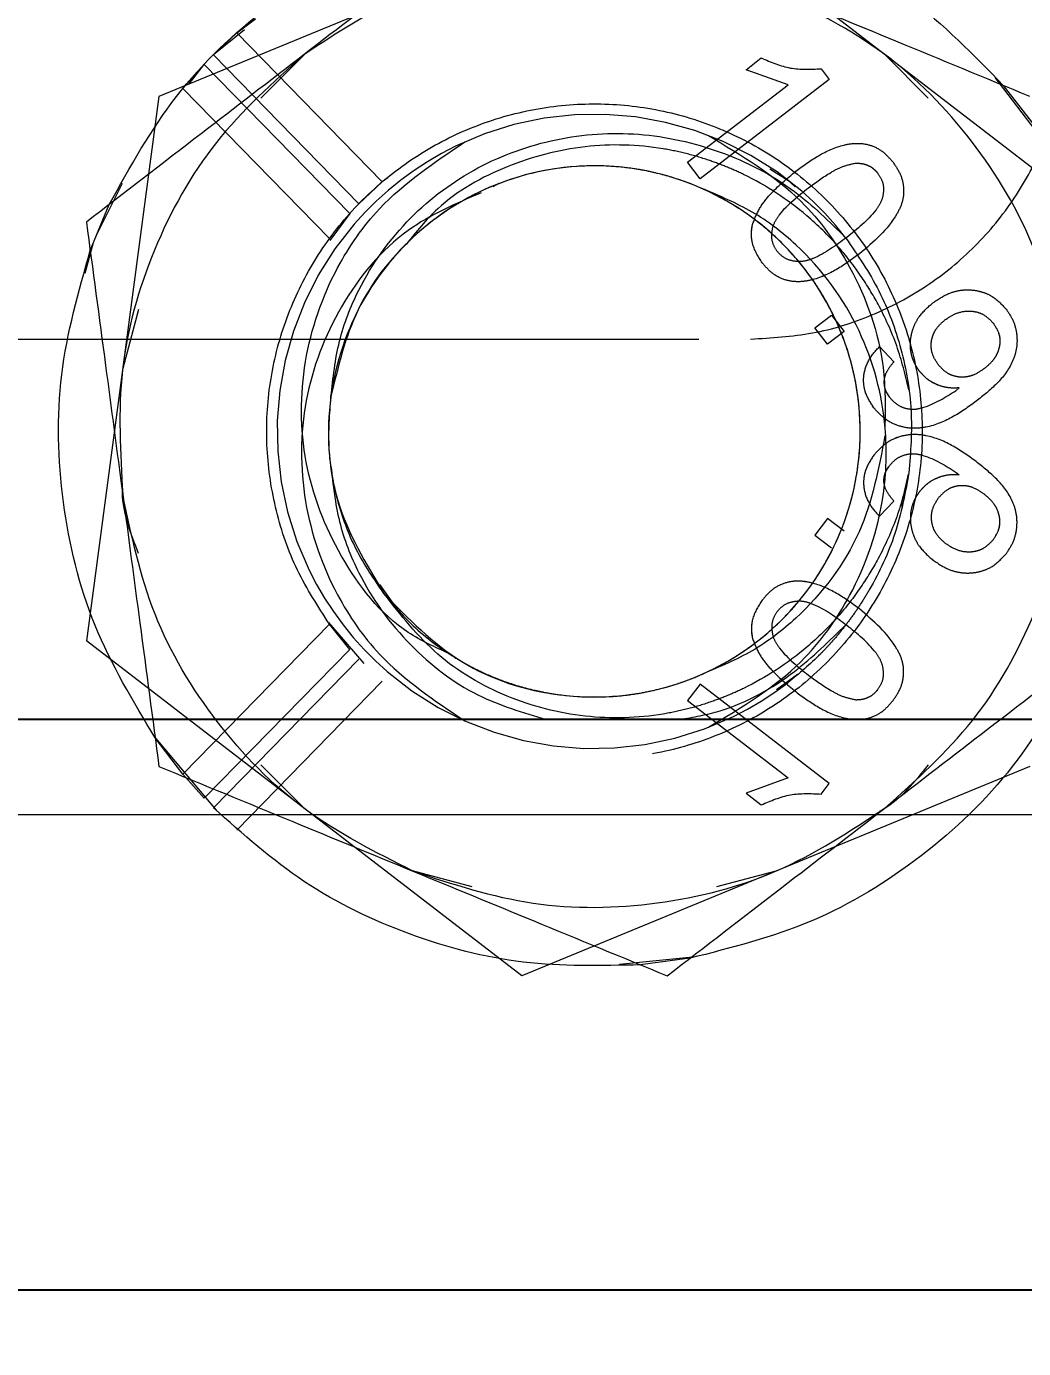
# Model space of a CAD drawing. Header units: millimetres. Extents: x 861 to 27901, y 673 to 17923.
# Drawn here: x 10953.99 to 10978.91, y 5681.17 to 5714.23 of the extents above; entities that cross this region are included whole.
import ezdxf

# ---------------------------------------------------------------- set-up
doc = ezdxf.new("R2010")
doc.units = ezdxf.units.MM
doc.header["$LTSCALE"] = 33.3
doc.linetypes.add('HIDDEN', pattern=[1.905, 1.27, -0.635])
doc.layers.add('CAPA_1', color=7, linetype='Continuous')
doc.styles.add('SLDTEXTSTYLE0', font='TXT', dxfattribs={"width": 0.75})
doc.dimstyles.new('SLDDIMSTYLE0', dxfattribs={"dimtxt": 66.6, "dimasz": 66.6, "dimexe": 0, "dimexo": 0.0625, "dimgap": 16.65, "dimtad": 2, "dimdec": 0, "dimlfac": 1.261261, "dimrnd": 1e-09, "dimzin": 12, "dimdsep": 46, "dimtxsty": 'SLDTEXTSTYLE0', "dimsah": 1, "dimcen": 0.09, "dimadec": 0, "dimazin": 3, "dimtfac": 1, "dimtdec": 0, "dimtofl": 0, "dimtmove": 0, "dimatfit": 3, "dimfxl": 1, "dimfrac": 2, "dimtolj": 1, "dimtzin": 12, "dimarcsym": 0})

# ---------------------------------------------------------------- blocks, each defined once
blk = doc.blocks.new('_D_12')
at = {"layer": 'CAPA_1', "transparency": 16777216}
for p, q in [((10897.431, 5841.201), (14430.99, 5841.201)), ((14397.69, 5841.201), (14397.69, 5357.984)), ((14240.181, 5357.984), (14430.99, 5357.984))]:
    blk.add_line(p, q, dxfattribs=at)
for points in [[(14397.69, 5841.201), (14387.444, 5774.601), (14407.936, 5774.601)], [(14397.69, 5357.984), (14407.936, 5424.584), (14387.444, 5424.584)]]:
    blk.add_solid(points, dxfattribs=at)
at = {"layer": 'CAPA_1', "transparency": 16777216, "insert": (14311.838, 5525.778), "char_height": 66.6, "attachment_point": 1, "rotation": 90, "style": 'SLDTEXTSTYLE0'}
blk.add_mtext('609', dxfattribs=at)
blk = doc.blocks.new('_D_13')
at = {"layer": 'CAPA_1', "transparency": 16777216}
for p, q in [((9823.174, 6912.246), (14695.32, 6912.246)), ((14662.02, 6912.246), (14662.02, 5357.984)), ((14240.181, 5357.984), (14695.32, 5357.984))]:
    blk.add_line(p, q, dxfattribs=at)
for points in [[(14662.02, 6912.246), (14651.774, 6845.646), (14672.266, 6845.646)], [(14662.02, 5357.984), (14672.266, 5424.584), (14651.774, 5424.584)]]:
    blk.add_solid(points, dxfattribs=at)
at = {"layer": 'CAPA_1', "transparency": 16777216, "insert": (14576.168, 6036.695), "char_height": 66.6, "attachment_point": 1, "rotation": 90, "style": 'SLDTEXTSTYLE0'}
blk.add_mtext('1960', dxfattribs=at)

msp = doc.modelspace()

# ---------------------------------------------------------------- linework, layer by layer
at = {"color": 1, "linetype": 'HIDDEN', "lineweight": 18}
for p, q in [((10980.882, 5709.342), (10970, 5717.718)), ((10969.335, 5717.444), (10957.305, 5712.482)), ((10959.251, 5714.074), (10959.719, 5714.419)), ((10959.442, 5714.148), (10958.669, 5713.521)), ((10958.669, 5713.521), (10959.251, 5714.074)), ((10962.886, 5710.35), (10959.251, 5714.074)), ((10962.301, 5709.801), (10958.669, 5713.521)), ((10960.948, 5713.539), (10959.849, 5712.443)), ((10971.976, 5713.15), (10972.357, 5713.444)), ((10975.441, 5713.53), (10976.524, 5712.443)), ((10958.437, 5713.28), (10957.903, 5712.677)), ((10958.061, 5712.794), (10958.437, 5713.28)), ((10958.437, 5713.28), (10962.072, 5709.555)), ((10973.025, 5712.772), (10971.976, 5713.15)), ((10973.851, 5713.173), (10974.056, 5712.907)), ((10957.903, 5712.677), (10961.565, 5708.926)), ((10970.51, 5710.836), (10973.025, 5712.772)), ((10974.056, 5712.907), (10970.829, 5710.422)), ((10978.193, 5712.953), (10979.303, 5711.508)), ((10978.404, 5712.757), (10979.164, 5711.769)), ((10957.305, 5712.482), (10955.491, 5698.87)), ((10970.829, 5710.422), (10970.51, 5710.836)), ((10962.886, 5710.35), (10962.301, 5709.801)), ((10963.02, 5710.443), (10962.886, 5710.35)), ((10972.572, 5710.67), (10973.023, 5710.389)), ((10973.204, 5710.219), (10973.023, 5710.389)), ((10955.759, 5709.048), (10956.393, 5710.313)), ((10965.799, 5710.303), (10965.647, 5710.224)), ((10955.586, 5708.628), (10956.062, 5709.781)), ((10962.072, 5709.555), (10961.576, 5708.878)), ((10955.457, 5708.065), (10955.669, 5708.83)), ((10956.797, 5707.158), (10956.398, 5705.676)), ((10973.695, 5706.699), (10974.109, 5707.017)), ((10974.109, 5707.017), (10974.427, 5706.603)), ((10738.193, 5706.416), (10972.086, 5706.416)), ((10974.013, 5706.285), (10973.695, 5706.699)), ((10974.427, 5706.603), (10974.013, 5706.285)), ((10975.309, 5706.228), (10975.669, 5705.846)), ((10977.226, 5705.131), (10977.304, 5705.194)), ((10977.226, 5703.081), (10977.304, 5703.018)), ((10975.852, 5702.232), (10976.038, 5703.036)), ((10975.309, 5701.984), (10975.669, 5702.366)), ((10974.013, 5701.927), (10973.695, 5701.513)), ((10974.427, 5701.608), (10974.013, 5701.927)), ((10973.695, 5701.513), (10974.109, 5701.195)), ((10962.812, 5700.282), (10963.189, 5699.756)), ((10957.903, 5695.535), (10961.565, 5699.286)), ((10961.538, 5699.332), (10962.423, 5698.306)), ((10962.072, 5698.657), (10961.565, 5699.286)), ((10966.373, 5690.493), (10955.491, 5698.87)), ((10958.437, 5694.932), (10962.072, 5698.657)), ((10958.669, 5694.691), (10962.301, 5698.411)), ((10962.886, 5697.862), (10959.251, 5694.137)), ((10970.829, 5697.789), (10970.51, 5697.376)), ((10974.056, 5695.305), (10970.829, 5697.789)), ((10972.732, 5697.656), (10973.262, 5698.034)), ((10970.51, 5697.376), (10973.025, 5695.44)), ((10958.741, 5694.633), (10957.185, 5696.488)), ((10957.903, 5695.535), (10957.21, 5696.443)), ((10958.437, 5694.932), (10957.903, 5695.535)), ((10960.932, 5694.682), (10959.849, 5695.768)), ((10979.069, 5695.729), (10966.373, 5690.493)), ((10973.025, 5695.44), (10971.976, 5695.061)), ((10973.851, 5695.039), (10974.056, 5695.305)), ((10971.976, 5695.061), (10972.357, 5694.768)), ((10985.961, 5694.523), (10881.662, 5694.523)), ((10965.135, 5692.717), (10963.636, 5693.121)), ((10972.721, 5693.111), (10971.238, 5692.717)), ((10970.646, 5690.956), (10968.812, 5690.78)), ((10970.57, 5690.932), (10969.335, 5690.768))]:
    msp.add_line(p, q, dxfattribs=at)
at = {"color": 7, "linetype": 'Continuous', "lineweight": 25}
for p, q in [((10993.89, 5696.901), (10716.39, 5696.901)), ((11123.125, 5682.63), (10587.154, 5682.63))]:
    msp.add_line(p, q, dxfattribs=at)
at = {"color": 1, "linetype": 'HIDDEN', "lineweight": 18}
msp.add_arc((10968.187, 5704.106), 7.929, 37.5876, 307.5876, dxfattribs=at)
for points in [[(11121.761, 6013.667), (11118.455, 6018.601), (11111.843, 6028.468), (11100.893, 6042.534), (11089.23, 6056.005), (11076.814, 6068.791), (11063.705, 6080.863), (11049.939, 6092.18), (11035.56, 6102.707), (11020.613, 6112.412), (11005.146, 6121.264), (10989.207, 6129.234), (10972.846, 6136.298), (10956.115, 6142.434), (10939.065, 6147.622), (10921.752, 6151.845), (10904.23, 6155.092), (10886.552, 6157.35), (10868.776, 6158.614), (10850.957, 6158.88), (10833.152, 6158.145), (10815.415, 6156.414), (10797.803, 6153.691), (10780.372, 6149.984), (10763.176, 6145.306), (10746.27, 6139.671), (10729.705, 6133.097), (10713.536, 6125.605), (10697.812, 6117.218), (10682.583, 6107.962), (10667.897, 6097.867), (10653.801, 6086.965), (10640.337, 6075.289), (10627.55, 6062.876), (10615.478, 6049.767), (10604.161, 6036.001), (10593.633, 6021.622), (10583.929, 6006.675), (10575.077, 5991.208), (10567.107, 5975.269), (10560.043, 5958.908), (10553.907, 5942.176), (10548.719, 5925.127), (10544.495, 5907.814), (10541.249, 5890.291), (10538.99, 5872.614), (10537.726, 5854.838), (10537.461, 5837.019), (10538.195, 5819.213), (10539.927, 5801.477), (10542.65, 5783.865), (10546.357, 5766.434), (10551.034, 5749.238), (10556.67, 5732.332), (10563.241, 5715.765), (10570.746, 5699.604), (10579.086, 5683.85), (10585.374, 5673.773), (10588.519, 5668.735)], [(10622.137, 5690.482), (10619.39, 5694.885), (10613.894, 5703.69), (10606.606, 5717.459), (10600.047, 5731.582), (10594.305, 5746.059), (10589.38, 5760.834), (10585.292, 5775.861), (10582.053, 5791.095), (10579.673, 5806.486), (10578.16, 5821.986), (10577.518, 5837.546), (10577.75, 5853.118), (10578.854, 5868.653), (10580.828, 5884.101), (10583.665, 5899.415), (10587.356, 5914.545), (10591.89, 5929.444), (10597.252, 5944.066), (10603.425, 5958.364), (10610.391, 5972.293), (10618.126, 5985.81), (10626.607, 5998.872), (10635.808, 6011.438), (10645.698, 6023.468), (10656.247, 6034.925), (10667.422, 6045.772), (10679.188, 6055.976), (10691.507, 6065.504), (10704.341, 6074.326), (10717.65, 6082.414), (10731.391, 6089.744), (10745.522, 6096.291), (10759.997, 6102.036), (10774.772, 6106.961), (10789.8, 6111.049), (10805.033, 6114.288), (10820.424, 6116.668), (10835.924, 6118.181), (10851.485, 6118.823), (10867.057, 6118.591), (10882.591, 6117.486), (10898.04, 6115.512), (10913.353, 6112.675), (10928.483, 6108.984), (10943.382, 6104.451), (10958.004, 6099.089), (10972.302, 6092.915), (10986.232, 6085.95), (10999.748, 6078.215), (11012.81, 6069.733), (11025.376, 6060.533), (11037.407, 6050.643), (11048.863, 6040.093), (11059.713, 6028.92), (11069.905, 6017.147), (11079.475, 6004.855), (11085.253, 5996.232), (11088.142, 5991.92)], [(10588.519, 5668.735), (10591.824, 5663.802), (10598.436, 5653.935), (10609.386, 5639.869), (10621.049, 5626.397), (10633.465, 5613.612), (10646.574, 5601.54), (10660.34, 5590.223), (10674.719, 5579.695), (10689.666, 5569.99), (10705.133, 5561.139), (10721.072, 5553.168), (10737.433, 5546.104), (10754.165, 5539.969), (10771.214, 5534.781), (10788.527, 5530.557), (10806.05, 5527.311), (10823.727, 5525.052), (10841.503, 5523.788), (10859.322, 5523.523), (10877.128, 5524.257), (10894.864, 5525.989), (10912.476, 5528.712), (10929.907, 5532.418), (10947.103, 5537.096), (10964.01, 5542.731), (10980.574, 5549.305), (10996.743, 5556.797), (11012.467, 5565.185), (11027.696, 5574.44), (11042.382, 5584.535), (11056.479, 5595.438), (11069.942, 5607.114), (11082.729, 5619.526), (11094.801, 5632.636), (11106.118, 5646.402), (11116.646, 5660.781), (11126.351, 5675.727), (11135.202, 5691.195), (11143.172, 5707.134), (11150.237, 5723.495), (11156.372, 5740.226), (11161.56, 5757.275), (11165.784, 5774.588), (11169.03, 5792.111), (11171.289, 5809.788), (11172.553, 5827.564), (11172.818, 5845.383), (11172.084, 5863.189), (11170.352, 5880.926), (11167.629, 5898.537), (11163.922, 5915.969), (11159.245, 5933.165), (11153.609, 5950.071), (11147.038, 5966.637), (11139.533, 5982.798), (11131.194, 5998.553), (11124.905, 6008.629), (11121.761, 6013.667)], [(10990.718, 5841.201), (10990.651, 5844.446), (10990.516, 5850.936), (10989.43, 5860.62), (10987.701, 5870.204), (10985.276, 5879.639), (10982.184, 5888.876), (10978.437, 5897.867), (10974.054, 5906.566), (10969.058, 5914.928), (10963.476, 5922.91), (10957.335, 5930.472), (10950.668, 5937.573), (10943.508, 5944.178), (10935.893, 5950.252), (10927.862, 5955.764), (10919.456, 5960.686), (10910.719, 5964.992), (10901.695, 5968.66), (10892.432, 5971.671), (10882.976, 5974.01), (10873.377, 5975.665), (10863.684, 5976.627), (10853.947, 5976.891), (10844.216, 5976.456), (10834.541, 5975.324), (10824.972, 5973.501), (10815.559, 5970.996), (10806.35, 5967.822), (10797.392, 5963.995), (10788.732, 5959.536), (10780.414, 5954.468), (10772.481, 5948.815), (10764.974, 5942.608), (10757.932, 5935.879), (10751.39, 5928.661), (10745.383, 5920.993), (10739.942, 5912.914), (10735.094, 5904.465), (10730.865, 5895.69), (10727.277, 5886.635), (10724.347, 5877.345), (10722.091, 5867.869), (10720.52, 5858.256), (10719.644, 5848.555), (10719.465, 5838.816), (10719.986, 5829.089), (10721.203, 5819.424), (10723.111, 5809.872), (10725.698, 5800.482), (10728.953, 5791.301), (10732.858, 5782.377), (10737.393, 5773.756), (10742.534, 5765.483), (10748.256, 5757.6), (10754.529, 5750.148), (10761.32, 5743.165), (10768.595, 5736.687), (10776.315, 5730.748), (10784.442, 5725.378), (10792.933, 5720.604), (10801.745, 5716.453), (10810.831, 5712.942), (10820.148, 5710.104), (10829.638, 5707.892), (10836.068, 5706.999), (10839.282, 5706.553)], [(10989.925, 5841.201), (10989.845, 5844.73), (10989.685, 5851.787), (10988.393, 5862.308), (10986.339, 5872.699), (10983.46, 5882.895), (10979.794, 5892.835), (10975.358, 5902.456), (10970.181, 5911.699), (10964.296, 5920.508), (10957.737, 5928.828), (10950.545, 5936.607), (10942.766, 5943.799), (10934.446, 5950.357), (10925.637, 5956.243), (10916.394, 5961.42), (10906.773, 5965.855), (10896.833, 5969.522), (10886.637, 5972.398), (10876.246, 5974.464), (10865.726, 5975.71), (10855.14, 5976.126), (10844.553, 5975.71), (10834.033, 5974.464), (10823.642, 5972.398), (10813.446, 5969.522), (10803.506, 5965.855), (10793.885, 5961.42), (10784.642, 5956.243), (10775.833, 5950.357), (10767.513, 5943.799), (10759.734, 5936.607), (10752.542, 5928.828), (10745.983, 5920.508), (10740.098, 5911.699), (10734.921, 5902.456), (10730.486, 5892.835), (10726.819, 5882.895), (10723.943, 5872.699), (10721.876, 5862.308), (10720.631, 5851.787), (10720.215, 5841.201), (10720.631, 5830.615), (10721.876, 5820.094), (10723.943, 5809.704), (10726.819, 5799.507), (10730.486, 5789.568), (10734.921, 5779.947), (10740.098, 5770.703), (10745.983, 5761.895), (10752.542, 5753.575), (10759.734, 5745.795), (10767.513, 5738.604), (10775.833, 5732.045), (10784.642, 5726.159), (10793.885, 5720.983), (10803.506, 5716.547), (10813.446, 5712.881), (10823.642, 5710.005), (10834.033, 5707.938), (10844.553, 5706.693), (10855.14, 5706.277), (10865.726, 5706.693), (10876.246, 5707.938), (10886.637, 5710.005), (10896.833, 5712.881), (10906.773, 5716.547), (10916.394, 5720.983), (10925.637, 5726.159), (10934.446, 5732.045), (10942.766, 5738.604), (10950.545, 5745.795), (10957.737, 5753.575), (10964.296, 5761.895), (10970.181, 5770.703), (10975.358, 5779.947), (10979.794, 5789.568), (10983.46, 5799.507), (10986.339, 5809.704), (10988.393, 5820.094), (10989.685, 5830.615), (10989.845, 5837.673), (10989.925, 5841.201)], [(10855.14, 5707.942), (10858.628, 5708.021), (10865.606, 5708.179), (10876.007, 5709.457), (10886.28, 5711.488), (10896.361, 5714.334), (10906.188, 5717.959), (10915.7, 5722.344), (10924.839, 5727.462), (10933.548, 5733.281), (10941.774, 5739.766), (10949.465, 5746.876), (10956.575, 5754.567), (10963.06, 5762.793), (10968.879, 5771.502), (10973.997, 5780.64), (10978.382, 5790.153), (10982.006, 5799.979), (10984.853, 5810.06), (10986.884, 5820.333), (10988.162, 5830.735), (10988.32, 5837.712), (10988.399, 5841.201)], [(10870.997, 5706.553), (10874.251, 5707.006), (10880.759, 5707.911), (10890.363, 5710.163), (10899.787, 5713.056), (10908.974, 5716.639), (10917.877, 5720.876), (10926.448, 5725.75), (10934.643, 5731.233), (10942.419, 5737.296), (10949.733, 5743.908), (10956.549, 5751.034), (10962.828, 5758.636), (10968.54, 5766.674), (10973.652, 5775.105), (10978.139, 5783.885), (10981.976, 5792.968), (10985.143, 5802.305), (10987.627, 5811.848), (10989.398, 5821.546), (10990.511, 5831.348), (10990.649, 5837.917), (10990.718, 5841.201)], [(10978.71, 5757.845), (10976.809, 5755.139), (10973.006, 5749.729), (10966.633, 5742.117), (10959.807, 5734.917), (10952.506, 5728.195), (10944.777, 5721.971), (10936.651, 5716.275), (10928.165, 5711.131), (10919.355, 5706.564), (10910.261, 5702.59), (10900.922, 5699.242), (10891.388, 5696.475), (10884.904, 5695.173), (10881.662, 5694.523)], [(10967.039, 5717.444), (10968.106, 5717.462), (10970.241, 5717.499), (10973.333, 5716.585), (10976.171, 5715.053), (10977.659, 5713.522), (10978.404, 5712.757)], [(10956.062, 5709.781), (10956.579, 5710.714), (10957.615, 5712.581), (10959.953, 5714.803), (10962.698, 5716.494), (10964.768, 5717.018), (10965.803, 5717.279)], [(10972.721, 5715.1), (10971.731, 5715.424), (10969.751, 5716.071), (10966.601, 5716.013), (10963.545, 5715.244), (10961.803, 5714.101), (10960.932, 5713.53)], [(10979.975, 5705.676), (10979.76, 5706.695), (10979.331, 5708.733), (10977.706, 5711.433), (10975.512, 5713.695), (10973.651, 5714.632), (10972.721, 5715.1)], [(10972.086, 5706.416), (10972.605, 5706.445), (10973.643, 5706.504), (10975.14, 5706.975), (10976.519, 5707.708), (10977.728, 5708.702), (10978.722, 5709.911), (10979.455, 5711.29), (10979.926, 5712.787), (10979.985, 5713.825), (10980.015, 5714.344)], [(10960.932, 5713.53), (10960.157, 5712.834), (10958.607, 5711.443), (10957.082, 5708.686), (10956.22, 5705.655), (10956.339, 5703.575), (10956.398, 5702.536)], [(10961.565, 5699.286), (10961.28, 5699.727), (10960.71, 5700.609), (10960.196, 5702.107), (10959.957, 5703.667), (10960.025, 5705.245), (10960.392, 5706.782), (10961.046, 5708.22), (10961.962, 5709.507), (10963.107, 5710.595), (10964.439, 5711.445), (10965.908, 5712.025), (10967.461, 5712.315), (10969.04, 5712.302), (10970.589, 5711.989), (10972.049, 5711.386), (10973.367, 5710.515), (10974.494, 5709.409), (10975.39, 5708.108), (10976.022, 5706.66), (10976.365, 5705.118), (10976.408, 5703.539), (10976.149, 5701.981), (10975.597, 5700.501), (10974.773, 5699.153), (10973.707, 5697.987), (10972.438, 5697.046), (10971.013, 5696.365), (10969.484, 5695.968), (10967.907, 5695.87), (10966.34, 5696.074), (10964.845, 5696.577), (10963.457, 5697.342), (10962.686, 5698.054), (10962.301, 5698.411)], [(10962.924, 5700.055), (10962.473, 5700.805), (10961.571, 5702.304), (10961.439, 5704.993), (10962.278, 5707.502), (10964.031, 5709.506), (10966.413, 5710.685), (10969.066, 5710.863), (10971.585, 5710.012), (10973.586, 5708.262), (10974.766, 5705.88), (10974.944, 5703.227), (10974.093, 5700.708), (10972.344, 5698.707), (10969.958, 5697.525), (10967.317, 5697.356), (10964.752, 5698.171), (10963.533, 5699.427), (10962.924, 5700.055)], [(10974.469, 5708.942), (10974.764, 5708.512), (10975.352, 5707.651), (10975.887, 5706.174), (10976.164, 5704.627), (10976.086, 5703.588), (10976.047, 5703.068)], [(10957.21, 5696.443), (10956.66, 5697.358), (10955.561, 5699.188), (10954.806, 5702.324), (10954.714, 5705.547), (10955.295, 5707.601), (10955.586, 5708.628)], [(10975.441, 5694.682), (10976.216, 5695.377), (10977.766, 5696.769), (10979.292, 5699.526), (10980.153, 5702.557), (10980.035, 5704.636), (10979.975, 5705.676)], [(10962.924, 5700.055), (10962.678, 5700.415), (10962.185, 5701.136), (10961.737, 5702.374), (10961.505, 5703.669), (10961.57, 5704.54), (10961.603, 5704.976)], [(10963.652, 5693.111), (10962.722, 5693.58), (10960.862, 5694.517), (10958.668, 5696.779), (10957.043, 5699.478), (10956.613, 5701.516), (10956.398, 5702.536)], [(10980.312, 5698.431), (10979.794, 5697.498), (10978.759, 5695.631), (10976.421, 5693.409), (10973.675, 5691.717), (10971.605, 5691.194), (10970.57, 5690.932)], [(10969.335, 5690.768), (10968.355, 5690.745), (10966.394, 5690.701), (10963.533, 5691.454), (10960.866, 5692.734), (10959.401, 5694.039), (10958.669, 5694.691)], [(10963.652, 5693.111), (10964.642, 5692.788), (10966.622, 5692.141), (10969.773, 5692.198), (10972.829, 5692.968), (10974.57, 5694.11), (10975.441, 5694.682)]]:
    msp.add_open_spline(points, degree=3, dxfattribs=at)
for points, knots in [([(10747.255, 5564.206), (10751.701, 5562.52), (10761.345, 5558.862), (10776.563, 5554.305), (10792.767, 5550.332), (10809.176, 5547.297), (10825.727, 5545.181), (10842.371, 5543.998), (10859.055, 5543.75), (10875.728, 5544.437), (10892.335, 5546.058), (10908.825, 5548.608), (10925.146, 5552.079), (10941.248, 5556.459), (10957.078, 5561.735), (10972.587, 5567.89), (10987.727, 5574.906), (11002.45, 5582.759), (11016.709, 5591.425), (11030.46, 5600.877), (11043.659, 5611.086), (11056.265, 5622.018), (11068.239, 5633.64), (11079.541, 5645.915), (11090.138, 5658.805), (11099.995, 5672.268), (11109.082, 5686.263), (11117.37, 5700.746), (11124.833, 5715.67), (11131.448, 5730.989), (11137.193, 5746.655), (11142.05, 5762.619), (11146.005, 5778.83), (11149.044, 5795.237), (11151.159, 5811.789), (11152.343, 5828.433), (11152.591, 5845.117), (11151.904, 5861.789), (11150.282, 5878.397), (11147.733, 5894.887), (11144.262, 5911.208), (11139.882, 5927.309), (11134.605, 5943.139), (11128.453, 5958.651), (11121.426, 5973.783), (11113.617, 5988.534), (11107.729, 5997.969), (11104.785, 6002.686)], [0, 0, 0, 0, 0.019062, 0.041356, 0.06365, 0.085944, 0.108238, 0.130532, 0.152826, 0.17512, 0.197414, 0.219708, 0.242002, 0.264296, 0.286591, 0.308885, 0.331179, 0.353473, 0.375767, 0.398061, 0.420355, 0.442649, 0.464943, 0.487237, 0.509531, 0.531825, 0.554119, 0.576413, 0.598707, 0.621001, 0.643295, 0.665589, 0.687883, 0.710177, 0.732471, 0.754765, 0.77706, 0.799354, 0.821648, 0.843942, 0.866236, 0.88853, 0.910824, 0.933118, 0.955412, 0.977706, 1, 1, 1, 1]), ([(11091.47, 5994.073), (11094.257, 5989.608), (11099.832, 5980.676), (11107.224, 5966.712), (11113.876, 5952.387), (11119.7, 5937.702), (11124.696, 5922.717), (11128.842, 5907.474), (11132.128, 5892.024), (11134.541, 5876.413), (11136.076, 5860.691), (11136.727, 5844.908), (11136.492, 5829.114), (11135.372, 5813.357), (11133.37, 5797.688), (11130.492, 5782.156), (11126.748, 5766.81), (11122.15, 5751.698), (11116.711, 5736.867), (11110.45, 5722.365), (11103.385, 5708.237), (11095.539, 5694.526), (11086.937, 5681.278), (11077.605, 5668.533), (11067.573, 5656.33), (11056.873, 5644.71), (11045.539, 5633.708), (11033.605, 5623.359), (11021.11, 5613.695), (11008.092, 5604.747), (10994.593, 5596.542), (10980.656, 5589.108), (10966.323, 5582.467), (10951.641, 5576.64), (10936.655, 5571.645), (10921.413, 5567.499), (10905.962, 5564.213), (10890.351, 5561.799), (10874.63, 5560.265), (10858.847, 5559.614), (10843.052, 5559.849), (10827.295, 5560.969), (10811.627, 5562.971), (10796.095, 5565.849), (10780.748, 5569.593), (10765.636, 5574.191), (10750.806, 5579.63), (10736.303, 5585.891), (10722.175, 5592.956), (10708.465, 5600.802), (10695.216, 5609.404), (10682.471, 5618.736), (10670.269, 5628.767), (10658.648, 5639.467), (10647.646, 5650.802), (10637.297, 5662.736), (10627.633, 5675.231), (10618.685, 5688.249), (10610.481, 5701.747), (10603.046, 5715.685), (10596.405, 5730.017), (10590.578, 5744.7), (10585.583, 5759.686), (10581.438, 5774.928), (10578.148, 5790.379), (10575.75, 5805.99), (10574.19, 5821.383), (10573.887, 5831.578), (10573.74, 5836.511)], [0, 0, 0, 0, 0.015166, 0.030332, 0.045498, 0.060663, 0.075829, 0.090995, 0.106161, 0.121327, 0.136493, 0.151659, 0.166825, 0.18199, 0.197156, 0.212322, 0.227488, 0.242654, 0.25782, 0.272986, 0.288151, 0.303317, 0.318483, 0.333649, 0.348815, 0.363981, 0.379147, 0.394312, 0.409478, 0.424644, 0.43981, 0.454976, 0.470142, 0.485308, 0.500474, 0.515639, 0.530805, 0.545971, 0.561137, 0.576303, 0.591469, 0.606635, 0.6218, 0.636966, 0.652132, 0.667298, 0.682464, 0.69763, 0.712796, 0.727961, 0.743127, 0.758293, 0.773459, 0.788625, 0.803791, 0.818957, 0.834123, 0.849288, 0.864454, 0.87962, 0.894786, 0.909952, 0.925118, 0.940284, 0.955449, 0.970615, 0.985781, 1, 1, 1, 1]), ([(11088.142, 5991.92), (11090.89, 5987.518), (11096.385, 5978.712), (11103.673, 5964.944), (11110.232, 5950.821), (11115.974, 5936.343), (11120.899, 5921.569), (11124.987, 5906.541), (11128.226, 5891.308), (11130.606, 5875.917), (11132.119, 5860.417), (11132.761, 5844.856), (11132.529, 5829.284), (11131.425, 5813.749), (11129.451, 5798.301), (11126.614, 5782.988), (11122.923, 5767.858), (11118.389, 5752.958), (11113.027, 5738.337), (11106.854, 5724.039), (11099.888, 5710.109), (11092.153, 5696.592), (11083.672, 5683.53), (11074.472, 5670.965), (11064.581, 5658.934), (11054.032, 5647.478), (11042.857, 5636.63), (11031.091, 5626.427), (11018.772, 5616.899), (11005.938, 5608.077), (10992.629, 5599.988), (10978.888, 5592.659), (10964.757, 5586.111), (10950.282, 5580.366), (10935.507, 5575.442), (10920.479, 5571.354), (10905.246, 5568.114), (10889.855, 5565.735), (10874.355, 5564.221), (10858.794, 5563.58), (10843.222, 5563.812), (10827.688, 5564.916), (10812.24, 5566.891), (10796.925, 5569.724), (10781.801, 5573.429), (10767.205, 5577.812), (10757.819, 5581.376), (10753.285, 5583.098)], [0, 0, 0, 0, 0.022255, 0.044509, 0.066764, 0.089018, 0.111273, 0.133527, 0.155782, 0.178037, 0.200291, 0.222546, 0.2448, 0.267055, 0.289309, 0.311564, 0.333819, 0.356073, 0.378328, 0.400582, 0.422837, 0.445091, 0.467346, 0.489601, 0.511855, 0.53411, 0.556364, 0.578619, 0.600873, 0.623128, 0.645383, 0.667637, 0.689892, 0.712146, 0.734401, 0.756655, 0.77891, 0.801165, 0.823419, 0.845674, 0.867928, 0.890183, 0.912438, 0.934692, 0.956947, 0.979201, 1, 1, 1, 1]), ([(10966.373, 5717.718), (10965.422, 5716.986), (10963.637, 5715.612), (10961.794, 5714.193), (10960.932, 5713.53)], [0, 0, 0, 0, 0.532771, 1, 1, 1, 1]), ([(10979.069, 5712.482), (10977.959, 5712.94), (10975.877, 5713.799), (10973.726, 5714.686), (10972.721, 5715.1)], [0, 0, 0, 0, 0.532771, 1, 1, 1, 1]), ([(10960.932, 5713.53), (10960.071, 5712.867), (10958.227, 5711.448), (10956.442, 5710.074), (10955.491, 5709.342)], [0, 0, 0, 0, 0.467229, 1, 1, 1, 1]), ([(10972.357, 5713.444), (10972.596, 5713.341), (10973.073, 5713.136), (10973.592, 5713.161), (10973.851, 5713.173)], [0, 0, 0, 0, 0.5008657, 1, 1, 1, 1]), ([(10964.555, 5698.552), (10964.204, 5698.711), (10963.077, 5699.223), (10961.756, 5700.934), (10960.833, 5703.305), (10960.826, 5705.867), (10961.579, 5708.043), (10962.925, 5709.991), (10964.192, 5710.837), (10964.951, 5711.344)], [0, 0, 0, 0, 0.073226, 0.23471, 0.3941, 0.554574, 0.712039, 0.827456, 1, 1, 1, 1]), ([(10961.603, 5704.976), (10961.654, 5705.441), (10961.755, 5706.362), (10962.364, 5707.927), (10963.486, 5709.492), (10965.223, 5710.782), (10967.206, 5711.494), (10969.306, 5711.634), (10971.361, 5711.174), (10973.147, 5710.256), (10974.058, 5709.351), (10974.469, 5708.942)], [0, 0, 0, 0, 0.081677, 0.161349, 0.291035, 0.413148, 0.534221, 0.654765, 0.776346, 0.898839, 1, 1, 1, 1]), ([(10971.037, 5711.504), (10971.859, 5711.012), (10973.273, 5710.164), (10974.752, 5708.088), (10975.471, 5706.097), (10975.453, 5704.712), (10975.446, 5704.212)], [0, 0, 0, 0, 0.314695, 0.54128, 0.834453, 1, 1, 1, 1]), ([(10976.047, 5705.144), (10975.956, 5705.514), (10975.773, 5706.255), (10975.34, 5707.202), (10974.837, 5708.035), (10974.253, 5708.79), (10973.319, 5709.708), (10972.346, 5710.343), (10971.484, 5710.728), (10971.005, 5710.906), (10970.479, 5711.061), (10969.461, 5711.273), (10967.923, 5711.317), (10965.978, 5710.803), (10964.408, 5709.933), (10963.73, 5709.092), (10963.478, 5708.78)], [0, 0, 0, 0, 0.069953, 0.139917, 0.190192, 0.248551, 0.314879, 0.430246, 0.459213, 0.488205, 0.524204, 0.55973, 0.679272, 0.802424, 0.926676, 1, 1, 1, 1]), ([(10973.216, 5710.613), (10973.403, 5710.749), (10973.775, 5711.02), (10974.312, 5711.265), (10974.773, 5711.327), (10975.118, 5711.268), (10975.421, 5711.1), (10975.572, 5710.925), (10975.648, 5710.838)], [0, 0, 0, 0, 0.250482, 0.500346, 0.631705, 0.750221, 0.874987, 1, 1, 1, 1]), ([(10973.216, 5710.613), (10973.403, 5710.749), (10973.775, 5711.02), (10974.312, 5711.265), (10974.773, 5711.327), (10975.118, 5711.268), (10975.421, 5711.1), (10975.572, 5710.925), (10975.648, 5710.838)], [0, 0, 0, 0, 0.250482, 0.500345, 0.631866, 0.750221, 0.874987, 1, 1, 1, 1]), ([(10962.924, 5700.055), (10963.119, 5699.822), (10963.607, 5699.239), (10964.318, 5698.683), (10964.968, 5698.291), (10965.425, 5698.057), (10966.007, 5697.82), (10966.445, 5697.692), (10966.686, 5697.637), (10966.687, 5697.636), (10966.687, 5697.636), (10966.688, 5697.636), (10966.69, 5697.636), (10966.694, 5697.635), (10966.7, 5697.633), (10966.714, 5697.63), (10966.744, 5697.623), (10966.812, 5697.608), (10967.021, 5697.565), (10967.737, 5697.451), (10968.548, 5697.448), (10969.336, 5697.561), (10969.788, 5697.654), (10970.294, 5697.8), (10970.742, 5697.971), (10971.014, 5698.095), (10971.286, 5698.229), (10971.631, 5698.418), (10972.106, 5698.735), (10972.552, 5699.091), (10972.944, 5699.463), (10973.326, 5699.887), (10973.717, 5700.405), (10974.018, 5700.91), (10974.184, 5701.251), (10974.31, 5701.527), (10974.457, 5701.893), (10974.624, 5702.439), (10974.743, 5702.997), (10974.818, 5703.596), (10974.837, 5704.194), (10974.803, 5704.747), (10974.739, 5705.22), (10974.669, 5705.559), (10974.619, 5705.76), (10974.552, 5706.011), (10974.435, 5706.379), (10974.229, 5706.878), (10974.013, 5707.305), (10973.799, 5707.664), (10973.455, 5708.172), (10972.909, 5708.818), (10972.117, 5709.492), (10971.332, 5709.975), (10970.6, 5710.308), (10969.903, 5710.536), (10969.201, 5710.682), (10968.486, 5710.753), (10967.253, 5710.744), (10965.493, 5710.323), (10963.569, 5709.051), (10962.128, 5707.208), (10961.778, 5705.72), (10961.603, 5704.976)], [0, 0, 0, 0, 0.025018, 0.062505, 0.073457, 0.087536, 0.104741, 0.12507, 0.12508, 0.125088, 0.125103, 0.125129, 0.125176, 0.125264, 0.125429, 0.125753, 0.126422, 0.127908, 0.131491, 0.144058, 0.187539, 0.197474, 0.209566, 0.225509, 0.240805, 0.248969, 0.250106, 0.265748, 0.281391, 0.297034, 0.312676, 0.325838, 0.344007, 0.365974, 0.374124, 0.375253, 0.390902, 0.40655, 0.422199, 0.437847, 0.456199, 0.471385, 0.483402, 0.495485, 0.499868, 0.500438, 0.516867, 0.531646, 0.544773, 0.556248, 0.566071, 0.595236, 0.625559, 0.651348, 0.670843, 0.691621, 0.711565, 0.729805, 0.750654, 0.81299, 0.875327, 0.937663, 1, 1, 1, 1]), ([(10973.536, 5710.2), (10973.718, 5710.333), (10973.99, 5710.531), (10974.39, 5710.746), (10974.611, 5710.792), (10974.721, 5710.815)], [0, 0, 0, 0, 0.500372, 0.750515, 1, 1, 1, 1]), ([(10974.721, 5710.815), (10974.774, 5710.813), (10974.88, 5710.809), (10975.032, 5710.76), (10975.169, 5710.676), (10975.238, 5710.596), (10975.272, 5710.556)], [0, 0, 0, 0, 0.250158, 0.500156, 0.750032, 1, 1, 1, 1]), ([(10974.721, 5710.815), (10974.774, 5710.813), (10974.88, 5710.809), (10975.032, 5710.76), (10975.145, 5710.689), (10975.222, 5710.617), (10975.256, 5710.576), (10975.272, 5710.556)], [0, 0, 0, 0, 0.2500549, 0.4999486, 0.7497221, 0.8748571, 1, 1, 1, 1]), ([(10975.648, 5710.838), (10975.713, 5710.742), (10975.842, 5710.55), (10975.929, 5710.209), (10975.901, 5709.859), (10975.607, 5709.226), (10975.163, 5708.847), (10974.809, 5708.544)], [0, 0, 0, 0, 0.125373, 0.250644, 0.375698, 0.501113, 1, 1, 1, 1]), ([(10972.136, 5709.282), (10972.189, 5709.418), (10972.295, 5709.689), (10972.658, 5710.149), (10972.993, 5710.428), (10973.216, 5710.613)], [0, 0, 0, 0, 0.249754, 0.499871, 1, 1, 1, 1]), ([(10975.272, 5710.556), (10975.317, 5710.485), (10975.406, 5710.343), (10975.42, 5710.087), (10975.358, 5709.844), (10975.082, 5709.424), (10974.754, 5709.166), (10974.492, 5708.959)], [0, 0, 0, 0, 0.124745, 0.249484, 0.374471, 0.499648, 1, 1, 1, 1]), ([(10965.355, 5710.073), (10964.72, 5709.801), (10963.3, 5709.191), (10961.747, 5707.292), (10960.836, 5704.904), (10960.825, 5702.346), (10961.579, 5700.169), (10962.925, 5698.221), (10964.192, 5697.375), (10964.951, 5696.868)], [0, 0, 0, 0, 0.123454, 0.276185, 0.426937, 0.578714, 0.727646, 0.836807, 1, 1, 1, 1]), ([(10971.037, 5696.707), (10971.858, 5697.2), (10973.27, 5698.047), (10974.761, 5700.124), (10975.456, 5702.176), (10975.526, 5704.474), (10974.924, 5706.736), (10973.599, 5708.538), (10972.157, 5709.64), (10971.317, 5709.993), (10970.897, 5710.169)], [0, 0, 0, 0, 0.165815, 0.285204, 0.439678, 0.538055, 0.684865, 0.841009, 0.920503, 1, 1, 1, 1]), ([(10972.752, 5708.608), (10972.708, 5708.68), (10972.62, 5708.822), (10972.612, 5709.077), (10972.668, 5709.321), (10972.949, 5709.737), (10973.275, 5709.994), (10973.536, 5710.2)], [0, 0, 0, 0, 0.124696, 0.249462, 0.374432, 0.499637, 1, 1, 1, 1]), ([(10955.491, 5709.342), (10955.65, 5708.152), (10955.947, 5705.919), (10956.254, 5703.613), (10956.398, 5702.536)], [0, 0, 0, 0, 0.532771, 1, 1, 1, 1]), ([(10972.38, 5708.322), (10972.286, 5708.467), (10972.145, 5708.685), (10972.107, 5708.985), (10972.112, 5709.156), (10972.128, 5709.24), (10972.136, 5709.282)], [0, 0, 0, 0, 0.498795, 0.749148, 0.874576, 1, 1, 1, 1]), ([(10972.38, 5708.322), (10972.287, 5708.467), (10972.147, 5708.685), (10972.098, 5709.028), (10972.123, 5709.197), (10972.136, 5709.282)], [0, 0, 0, 0, 0.499036, 0.74951, 1, 1, 1, 1]), ([(10974.492, 5708.959), (10974.226, 5708.76), (10973.893, 5708.51), (10973.419, 5708.347), (10973.169, 5708.352), (10972.925, 5708.428), (10972.81, 5708.548), (10972.752, 5708.608)], [0, 0, 0, 0, 0.50041, 0.625613, 0.75058, 0.875344, 1, 1, 1, 1]), ([(10974.809, 5708.544), (10974.623, 5708.409), (10974.251, 5708.138), (10973.719, 5707.896), (10973.26, 5707.832), (10972.914, 5707.888), (10972.606, 5708.06), (10972.455, 5708.235), (10972.38, 5708.322)], [0, 0, 0, 0, 0.250476, 0.500347, 0.625768, 0.750176, 0.87497, 1, 1, 1, 1]), ([(10974.809, 5708.544), (10974.623, 5708.409), (10974.251, 5708.138), (10973.719, 5707.896), (10973.259, 5707.832), (10972.913, 5707.888), (10972.606, 5708.06), (10972.455, 5708.235), (10972.38, 5708.322)], [0, 0, 0, 0, 0.250472, 0.500339, 0.626188, 0.75018, 0.874972, 1, 1, 1, 1]), ([(10976.647, 5707.324), (10976.791, 5707.42), (10977.009, 5707.565), (10977.346, 5707.645), (10977.607, 5707.652), (10977.86, 5707.606), (10978.183, 5707.476), (10978.361, 5707.286), (10978.48, 5707.159)], [0, 0, 0, 0, 0.2498689, 0.3764535, 0.5003477, 0.6272386, 0.7508241, 1, 1, 1, 1]), ([(10976.647, 5707.324), (10976.791, 5707.42), (10977.009, 5707.565), (10977.346, 5707.645), (10977.607, 5707.652), (10977.861, 5707.605), (10978.183, 5707.476), (10978.361, 5707.286), (10978.48, 5707.159)], [0, 0, 0, 0, 0.249869, 0.376654, 0.500348, 0.627459, 0.750824, 1, 1, 1, 1]), ([(10976.313, 5705.608), (10976.267, 5705.676), (10976.175, 5705.81), (10976.097, 5706.044), (10976.072, 5706.288), (10976.101, 5706.532), (10976.177, 5706.767), (10976.339, 5707.053), (10976.524, 5707.216), (10976.647, 5707.324)], [0, 0, 0, 0, 0.125074, 0.250064, 0.373261, 0.500199, 0.624296, 0.750369, 1, 1, 1, 1]), ([(10976.313, 5705.608), (10976.289, 5705.641), (10976.242, 5705.707), (10976.163, 5705.851), (10976.097, 5706.044), (10976.072, 5706.288), (10976.101, 5706.532), (10976.177, 5706.767), (10976.339, 5707.053), (10976.524, 5707.216), (10976.647, 5707.324)], [0, 0, 0, 0, 0.062611, 0.125226, 0.250194, 0.373586, 0.500286, 0.62458, 0.750412, 1, 1, 1, 1]), ([(10976.944, 5706.893), (10977.039, 5706.957), (10977.228, 5707.083), (10977.52, 5707.128), (10977.744, 5707.097), (10977.96, 5707.016), (10978.077, 5706.893), (10978.156, 5706.809)], [0, 0, 0, 0, 0.25025, 0.499842, 0.629576, 0.750665, 1, 1, 1, 1]), ([(10976.944, 5706.893), (10977.039, 5706.957), (10977.228, 5707.083), (10977.52, 5707.128), (10977.744, 5707.097), (10977.96, 5707.016), (10978.077, 5706.893), (10978.156, 5706.809)], [0, 0, 0, 0, 0.25025, 0.499841, 0.629288, 0.750666, 1, 1, 1, 1]), ([(10978.48, 5707.159), (10978.542, 5707.066), (10978.667, 5706.878), (10978.749, 5706.546), (10978.751, 5706.207), (10978.628, 5705.771), (10978.286, 5705.309), (10977.937, 5705.029), (10977.763, 5704.888)], [0, 0, 0, 0, 0.125064, 0.25009, 0.37511, 0.500169, 0.749441, 1, 1, 1, 1]), ([(10976.783, 5705.769), (10976.724, 5705.859), (10976.636, 5705.994), (10976.597, 5706.206), (10976.604, 5706.366), (10976.646, 5706.522), (10976.743, 5706.714), (10976.864, 5706.822), (10976.944, 5706.893)], [0, 0, 0, 0, 0.249521, 0.373851, 0.499889, 0.624096, 0.750315, 1, 1, 1, 1]), ([(10976.783, 5705.769), (10976.724, 5705.859), (10976.636, 5705.993), (10976.597, 5706.206), (10976.604, 5706.366), (10976.646, 5706.521), (10976.743, 5706.714), (10976.864, 5706.822), (10976.944, 5706.893)], [0, 0, 0, 0, 0.2495203, 0.3735284, 0.4998884, 0.6237899, 0.7503157, 1, 1, 1, 1]), ([(10978.156, 5706.809), (10978.214, 5706.716), (10978.302, 5706.578), (10978.325, 5706.359), (10978.304, 5706.197), (10978.25, 5706.042), (10978.137, 5705.854), (10978.013, 5705.747), (10977.93, 5705.676)], [0, 0, 0, 0, 0.249017, 0.372138, 0.499365, 0.623562, 0.749893, 1, 1, 1, 1]), ([(10978.156, 5706.809), (10978.214, 5706.716), (10978.301, 5706.578), (10978.325, 5706.359), (10978.304, 5706.198), (10978.25, 5706.042), (10978.137, 5705.855), (10978.013, 5705.747), (10977.93, 5705.676)], [0, 0, 0, 0, 0.249017, 0.371845, 0.499365, 0.623226, 0.749892, 1, 1, 1, 1]), ([(10975.168, 5704.7), (10975.089, 5704.819), (10974.971, 5704.998), (10974.911, 5705.279), (10974.911, 5705.562), (10975.024, 5705.911), (10975.214, 5706.122), (10975.309, 5706.228)], [0, 0, 0, 0, 0.249859, 0.375718, 0.500481, 0.749846, 1, 1, 1, 1]), ([(10975.168, 5704.7), (10975.089, 5704.819), (10974.971, 5704.999), (10974.911, 5705.279), (10974.911, 5705.562), (10975.024, 5705.911), (10975.214, 5706.122), (10975.309, 5706.228)], [0, 0, 0, 0, 0.249859, 0.375956, 0.500482, 0.749847, 1, 1, 1, 1]), ([(10975.669, 5705.846), (10975.611, 5705.777), (10975.505, 5705.651), (10975.426, 5705.458), (10975.417, 5705.302), (10975.439, 5705.181), (10975.485, 5705.065), (10975.533, 5704.998), (10975.557, 5704.965)], [0, 0, 0, 0, 0.276477, 0.499318, 0.623718, 0.749496, 0.874756, 1, 1, 1, 1]), ([(10975.669, 5705.846), (10975.611, 5705.777), (10975.505, 5705.651), (10975.426, 5705.458), (10975.417, 5705.302), (10975.445, 5705.139), (10975.512, 5705.034), (10975.557, 5704.965)], [0, 0, 0, 0, 0.277074, 0.499914, 0.624834, 0.750381, 1, 1, 1, 1]), ([(10977.93, 5705.676), (10977.84, 5705.615), (10977.704, 5705.523), (10977.494, 5705.466), (10977.33, 5705.458), (10977.171, 5705.486), (10976.968, 5705.569), (10976.857, 5705.689), (10976.783, 5705.769)], [0, 0, 0, 0, 0.2499765, 0.3782222, 0.5003423, 0.6274524, 0.7508111, 1, 1, 1, 1]), ([(10977.93, 5705.676), (10977.84, 5705.615), (10977.704, 5705.523), (10977.494, 5705.466), (10977.33, 5705.458), (10977.171, 5705.486), (10976.968, 5705.569), (10976.857, 5705.689), (10976.783, 5705.769)], [0, 0, 0, 0, 0.2499766, 0.3779151, 0.500342, 0.6271064, 0.750811, 1, 1, 1, 1]), ([(10977.304, 5705.194), (10977.21, 5705.19), (10977.023, 5705.183), (10976.752, 5705.264), (10976.501, 5705.397), (10976.376, 5705.538), (10976.313, 5705.608)], [0, 0, 0, 0, 0.248943, 0.49945, 0.750285, 1, 1, 1, 1]), ([(10977.304, 5705.194), (10977.21, 5705.19), (10977.022, 5705.183), (10976.75, 5705.265), (10976.5, 5705.398), (10976.375, 5705.538), (10976.313, 5705.608)], [0, 0, 0, 0, 0.24954, 0.50198, 0.751372, 1, 1, 1, 1]), ([(10975.557, 5704.965), (10975.609, 5704.906), (10975.714, 5704.789), (10975.929, 5704.684), (10976.165, 5704.647), (10976.628, 5704.751), (10976.961, 5704.962), (10977.226, 5705.131)], [0, 0, 0, 0, 0.125207, 0.25031, 0.375339, 0.50062, 1, 1, 1, 1]), ([(10977.763, 5704.888), (10977.565, 5704.744), (10977.17, 5704.456), (10976.594, 5704.209), (10976.101, 5704.169), (10975.738, 5704.246), (10975.412, 5704.423), (10975.249, 5704.607), (10975.168, 5704.7)], [0, 0, 0, 0, 0.2504849, 0.5001185, 0.6278992, 0.7500924, 0.8749937, 1, 1, 1, 1]), ([(10977.763, 5704.888), (10977.565, 5704.744), (10977.17, 5704.456), (10976.594, 5704.209), (10976.101, 5704.169), (10975.738, 5704.246), (10975.412, 5704.423), (10975.249, 5704.607), (10975.168, 5704.7)], [0, 0, 0, 0, 0.250485, 0.500118, 0.62804, 0.750092, 0.874994, 1, 1, 1, 1]), ([(10975.446, 5704), (10975.289, 5703.176), (10974.963, 5701.467), (10973.593, 5699.674), (10972.158, 5698.571), (10971.317, 5698.219), (10970.897, 5698.043)], [0, 0, 0, 0, 0.315902, 0.654861, 0.827426, 1, 1, 1, 1]), ([(10977.763, 5703.324), (10977.565, 5703.468), (10977.17, 5703.756), (10976.594, 5704.003), (10976.101, 5704.042), (10975.738, 5703.966), (10975.412, 5703.789), (10975.249, 5703.604), (10975.168, 5703.512)], [0, 0, 0, 0, 0.250485, 0.500119, 0.627899, 0.750092, 0.874994, 1, 1, 1, 1]), ([(10977.763, 5703.324), (10977.565, 5703.468), (10977.17, 5703.756), (10976.594, 5704.003), (10976.101, 5704.042), (10975.738, 5703.965), (10975.412, 5703.789), (10975.249, 5703.604), (10975.168, 5703.512)], [0, 0, 0, 0, 0.250485, 0.500118, 0.62804, 0.750092, 0.874994, 1, 1, 1, 1]), ([(10975.168, 5703.512), (10975.089, 5703.393), (10974.971, 5703.213), (10974.911, 5702.933), (10974.911, 5702.649), (10975.024, 5702.301), (10975.214, 5702.09), (10975.309, 5701.984)], [0, 0, 0, 0, 0.249859, 0.375956, 0.500482, 0.749847, 1, 1, 1, 1]), ([(10975.168, 5703.512), (10975.089, 5703.393), (10974.971, 5703.213), (10974.911, 5702.933), (10974.911, 5702.65), (10975.024, 5702.301), (10975.214, 5702.09), (10975.309, 5701.984)], [0, 0, 0, 0, 0.249859, 0.375718, 0.500481, 0.749846, 1, 1, 1, 1]), ([(10975.557, 5703.247), (10975.609, 5703.305), (10975.714, 5703.423), (10975.929, 5703.528), (10976.165, 5703.564), (10976.628, 5703.461), (10976.961, 5703.25), (10977.226, 5703.081)], [0, 0, 0, 0, 0.1252073, 0.25031, 0.3753386, 0.5006201, 1, 1, 1, 1]), ([(10961.603, 5703.236), (10961.654, 5702.771), (10961.755, 5701.851), (10962.363, 5700.283), (10963.488, 5698.729), (10965.143, 5697.45), (10966.399, 5697.075), (10966.982, 5696.901)], [0, 0, 0, 0, 0.1573972, 0.3109304, 0.5608429, 0.7961611, 1, 1, 1, 1]), ([(10975.669, 5702.366), (10975.611, 5702.435), (10975.505, 5702.56), (10975.426, 5702.754), (10975.417, 5702.91), (10975.445, 5703.073), (10975.512, 5703.177), (10975.557, 5703.247)], [0, 0, 0, 0, 0.277074, 0.499914, 0.624834, 0.750381, 1, 1, 1, 1]), ([(10975.669, 5702.366), (10975.611, 5702.435), (10975.505, 5702.56), (10975.426, 5702.754), (10975.417, 5702.91), (10975.439, 5703.031), (10975.485, 5703.147), (10975.533, 5703.213), (10975.557, 5703.247)], [0, 0, 0, 0, 0.276477, 0.499318, 0.623718, 0.749496, 0.874756, 1, 1, 1, 1]), ([(10978.48, 5701.052), (10978.542, 5701.146), (10978.667, 5701.334), (10978.749, 5701.666), (10978.751, 5702.005), (10978.628, 5702.441), (10978.286, 5702.902), (10977.937, 5703.183), (10977.763, 5703.324)], [0, 0, 0, 0, 0.1250636, 0.2500896, 0.37511, 0.5001694, 0.749441, 1, 1, 1, 1]), ([(10976.047, 5703.068), (10975.956, 5702.697), (10975.773, 5701.957), (10975.34, 5701.01), (10974.837, 5700.177), (10974.253, 5699.422), (10973.319, 5698.504), (10972.346, 5697.869), (10971.484, 5697.484), (10971.005, 5697.306), (10970.479, 5697.151), (10969.461, 5696.939), (10967.924, 5696.896), (10965.972, 5697.401), (10964.184, 5698.444), (10963.344, 5699.518), (10962.924, 5700.055)], [0, 0, 0, 0, 0.066556, 0.133122, 0.180956, 0.23648, 0.299588, 0.409351, 0.436912, 0.464496, 0.498748, 0.532548, 0.646284, 0.763455, 0.881671, 1, 1, 1, 1]), ([(10976.047, 5703.068), (10975.95, 5702.558), (10975.757, 5701.539), (10975.258, 5700.474), (10974.855, 5699.811), (10974.637, 5699.49), (10974.403, 5699.18), (10974.204, 5698.94), (10974.013, 5698.727), (10973.658, 5698.35), (10973.301, 5698.054), (10973.023, 5697.823)], [0, 0, 0, 0, 0.249952, 0.499906, 0.562471, 0.625034, 0.687596, 0.750157, 0.77567, 0.825835, 1, 1, 1, 1]), ([(10977.304, 5703.018), (10977.21, 5703.022), (10977.023, 5703.029), (10976.752, 5702.948), (10976.501, 5702.814), (10976.376, 5702.674), (10976.313, 5702.604)], [0, 0, 0, 0, 0.2489432, 0.4994503, 0.7502849, 1, 1, 1, 1]), ([(10977.304, 5703.018), (10977.21, 5703.022), (10977.022, 5703.029), (10976.75, 5702.947), (10976.5, 5702.813), (10976.375, 5702.673), (10976.313, 5702.604)], [0, 0, 0, 0, 0.24954, 0.50198, 0.751372, 1, 1, 1, 1]), ([(10977.93, 5702.536), (10977.84, 5702.597), (10977.704, 5702.689), (10977.494, 5702.746), (10977.33, 5702.754), (10977.171, 5702.726), (10976.968, 5702.643), (10976.857, 5702.523), (10976.783, 5702.443)], [0, 0, 0, 0, 0.249976, 0.378222, 0.500342, 0.627452, 0.750811, 1, 1, 1, 1]), ([(10977.93, 5702.536), (10977.84, 5702.597), (10977.704, 5702.689), (10977.494, 5702.746), (10977.33, 5702.754), (10977.171, 5702.726), (10976.968, 5702.643), (10976.857, 5702.523), (10976.783, 5702.443)], [0, 0, 0, 0, 0.249977, 0.377915, 0.500342, 0.627106, 0.750811, 1, 1, 1, 1]), ([(10956.797, 5701.054), (10956.6, 5701.552), (10956.387, 5702.088), (10956.393, 5702.652), (10956.393, 5702.692)], [0, 0, 0, 0, 0.928699, 1, 1, 1, 1]), ([(10956.398, 5702.536), (10956.542, 5701.458), (10956.849, 5699.152), (10957.146, 5696.919), (10957.305, 5695.729)], [0, 0, 0, 0, 0.467229, 1, 1, 1, 1]), ([(10976.313, 5702.604), (10976.267, 5702.536), (10976.175, 5702.402), (10976.097, 5702.168), (10976.072, 5701.924), (10976.101, 5701.68), (10976.177, 5701.445), (10976.339, 5701.159), (10976.524, 5700.996), (10976.647, 5700.888)], [0, 0, 0, 0, 0.125074, 0.250064, 0.373261, 0.500199, 0.624296, 0.750369, 1, 1, 1, 1]), ([(10976.313, 5702.604), (10976.289, 5702.571), (10976.242, 5702.505), (10976.163, 5702.361), (10976.097, 5702.168), (10976.072, 5701.923), (10976.101, 5701.679), (10976.177, 5701.445), (10976.339, 5701.159), (10976.524, 5700.996), (10976.647, 5700.888)], [0, 0, 0, 0, 0.062611, 0.125226, 0.250194, 0.373586, 0.500286, 0.62458, 0.750412, 1, 1, 1, 1]), ([(10976.783, 5702.443), (10976.724, 5702.353), (10976.636, 5702.218), (10976.597, 5702.006), (10976.604, 5701.846), (10976.646, 5701.69), (10976.743, 5701.498), (10976.864, 5701.39), (10976.944, 5701.319)], [0, 0, 0, 0, 0.249521, 0.373851, 0.499889, 0.624096, 0.750315, 1, 1, 1, 1]), ([(10976.783, 5702.443), (10976.724, 5702.353), (10976.636, 5702.218), (10976.597, 5702.006), (10976.604, 5701.846), (10976.646, 5701.69), (10976.743, 5701.498), (10976.864, 5701.39), (10976.944, 5701.319)], [0, 0, 0, 0, 0.24952, 0.373528, 0.499888, 0.62379, 0.750316, 1, 1, 1, 1]), ([(10978.156, 5701.402), (10978.214, 5701.495), (10978.302, 5701.634), (10978.325, 5701.853), (10978.304, 5702.015), (10978.25, 5702.17), (10978.137, 5702.357), (10978.013, 5702.465), (10977.93, 5702.536)], [0, 0, 0, 0, 0.249017, 0.372138, 0.499365, 0.623562, 0.749893, 1, 1, 1, 1]), ([(10978.156, 5701.402), (10978.214, 5701.495), (10978.301, 5701.634), (10978.325, 5701.853), (10978.304, 5702.014), (10978.25, 5702.17), (10978.137, 5702.357), (10978.013, 5702.465), (10977.93, 5702.536)], [0, 0, 0, 0, 0.249017, 0.371845, 0.499365, 0.623226, 0.749892, 1, 1, 1, 1]), ([(10976.944, 5701.319), (10977.039, 5701.255), (10977.228, 5701.128), (10977.52, 5701.084), (10977.744, 5701.115), (10977.96, 5701.196), (10978.077, 5701.319), (10978.156, 5701.402)], [0, 0, 0, 0, 0.25025, 0.499842, 0.629576, 0.750665, 1, 1, 1, 1]), ([(10976.944, 5701.319), (10977.039, 5701.255), (10977.228, 5701.128), (10977.52, 5701.084), (10977.744, 5701.115), (10977.96, 5701.196), (10978.077, 5701.319), (10978.156, 5701.402)], [0, 0, 0, 0, 0.25025, 0.499841, 0.629288, 0.750666, 1, 1, 1, 1]), ([(10976.647, 5700.888), (10976.791, 5700.792), (10977.009, 5700.647), (10977.346, 5700.567), (10977.607, 5700.56), (10977.86, 5700.606), (10978.183, 5700.736), (10978.361, 5700.926), (10978.48, 5701.052)], [0, 0, 0, 0, 0.249869, 0.376454, 0.500348, 0.627239, 0.750824, 1, 1, 1, 1]), ([(10976.647, 5700.888), (10976.791, 5700.792), (10977.009, 5700.647), (10977.346, 5700.567), (10977.607, 5700.56), (10977.861, 5700.606), (10978.183, 5700.736), (10978.361, 5700.926), (10978.48, 5701.052)], [0, 0, 0, 0, 0.249869, 0.376654, 0.500348, 0.627459, 0.750824, 1, 1, 1, 1]), ([(10974.809, 5699.667), (10974.623, 5699.803), (10974.251, 5700.074), (10973.719, 5700.315), (10973.259, 5700.38), (10972.913, 5700.324), (10972.606, 5700.152), (10972.455, 5699.977), (10972.38, 5699.89)], [0, 0, 0, 0, 0.250472, 0.500339, 0.626188, 0.75018, 0.874972, 1, 1, 1, 1]), ([(10974.809, 5699.667), (10974.623, 5699.803), (10974.251, 5700.074), (10973.719, 5700.315), (10973.26, 5700.379), (10972.914, 5700.324), (10972.606, 5700.152), (10972.455, 5699.977), (10972.38, 5699.89)], [0, 0, 0, 0, 0.250476, 0.500347, 0.625768, 0.750176, 0.87497, 1, 1, 1, 1]), ([(10972.38, 5699.89), (10972.286, 5699.745), (10972.145, 5699.527), (10972.107, 5699.227), (10972.112, 5699.056), (10972.128, 5698.972), (10972.136, 5698.93)], [0, 0, 0, 0, 0.498795, 0.749148, 0.874576, 1, 1, 1, 1]), ([(10972.38, 5699.89), (10972.287, 5699.745), (10972.147, 5699.527), (10972.098, 5699.183), (10972.123, 5699.014), (10972.136, 5698.93)], [0, 0, 0, 0, 0.499036, 0.74951, 1, 1, 1, 1]), ([(10974.492, 5699.253), (10974.226, 5699.452), (10973.893, 5699.702), (10973.419, 5699.865), (10973.169, 5699.86), (10972.925, 5699.784), (10972.81, 5699.664), (10972.752, 5699.603)], [0, 0, 0, 0, 0.50041, 0.625613, 0.75058, 0.875344, 1, 1, 1, 1]), ([(10972.752, 5699.603), (10972.708, 5699.532), (10972.62, 5699.39), (10972.612, 5699.135), (10972.668, 5698.891), (10972.949, 5698.475), (10973.275, 5698.217), (10973.536, 5698.011)], [0, 0, 0, 0, 0.124696, 0.249462, 0.374432, 0.499637, 1, 1, 1, 1]), ([(10975.648, 5697.374), (10975.713, 5697.47), (10975.842, 5697.662), (10975.929, 5698.003), (10975.901, 5698.353), (10975.607, 5698.985), (10975.163, 5699.364), (10974.809, 5699.667)], [0, 0, 0, 0, 0.125373, 0.250644, 0.375698, 0.501113, 1, 1, 1, 1]), ([(10970.319, 5696.901), (10970.659, 5696.962), (10971.69, 5697.147), (10973.145, 5697.969), (10974.057, 5698.865), (10974.469, 5699.27)], [0, 0, 0, 0, 0.212134, 0.643639, 1, 1, 1, 1]), ([(10975.272, 5697.656), (10975.317, 5697.727), (10975.406, 5697.869), (10975.42, 5698.125), (10975.358, 5698.368), (10975.082, 5698.788), (10974.754, 5699.046), (10974.492, 5699.253)], [0, 0, 0, 0, 0.124745, 0.249484, 0.374471, 0.499648, 1, 1, 1, 1]), ([(10972.136, 5698.93), (10972.189, 5698.794), (10972.295, 5698.523), (10972.658, 5698.063), (10972.993, 5697.784), (10973.216, 5697.599)], [0, 0, 0, 0, 0.249754, 0.499871, 1, 1, 1, 1]), ([(10975.441, 5694.682), (10976.302, 5695.345), (10978.146, 5696.764), (10979.931, 5698.138), (10980.882, 5698.87)], [0, 0, 0, 0, 0.467229, 1, 1, 1, 1]), ([(10973.536, 5698.011), (10973.718, 5697.879), (10973.99, 5697.681), (10974.39, 5697.466), (10974.611, 5697.42), (10974.721, 5697.397)], [0, 0, 0, 0, 0.5003723, 0.7505151, 1, 1, 1, 1]), ([(10973.216, 5697.599), (10973.403, 5697.463), (10973.775, 5697.192), (10974.312, 5696.947), (10974.773, 5696.885), (10975.118, 5696.944), (10975.421, 5697.112), (10975.572, 5697.287), (10975.648, 5697.374)], [0, 0, 0, 0, 0.2504815, 0.5003453, 0.6318665, 0.7502213, 0.8749868, 1, 1, 1, 1]), ([(10974.721, 5697.397), (10974.774, 5697.399), (10974.88, 5697.403), (10975.032, 5697.452), (10975.145, 5697.523), (10975.222, 5697.595), (10975.256, 5697.636), (10975.272, 5697.656)], [0, 0, 0, 0, 0.250055, 0.499949, 0.749722, 0.874857, 1, 1, 1, 1]), ([(10957.305, 5695.729), (10958.414, 5695.272), (10960.497, 5694.413), (10962.647, 5693.526), (10963.652, 5693.111)], [0, 0, 0, 0, 0.532771, 1, 1, 1, 1]), ([(10976.524, 5695.768), (10976.192, 5695.348), (10975.834, 5694.896), (10975.343, 5694.619), (10975.308, 5694.599)], [0, 0, 0, 0, 0.928699, 1, 1, 1, 1]), ([(10972.357, 5694.768), (10972.596, 5694.871), (10973.073, 5695.076), (10973.592, 5695.051), (10973.851, 5695.039)], [0, 0, 0, 0, 0.500866, 1, 1, 1, 1]), ([(10970, 5690.493), (10970.951, 5691.226), (10972.736, 5692.6), (10974.58, 5694.019), (10975.441, 5694.682)], [0, 0, 0, 0, 0.532771, 1, 1, 1, 1]), ([(10963.652, 5693.111), (10964.657, 5692.697), (10966.808, 5691.81), (10968.89, 5690.951), (10970, 5690.493)], [0, 0, 0, 0, 0.467229, 1, 1, 1, 1])]:
    msp.add_open_spline(points, degree=3, knots=knots, dxfattribs=at)

# ---------------------------------------------------------------- dimensions: what is measured, and where the dimension line sits
at = {"layer": 'CAPA_1'}
for base, p1, picture, middle in [((14662.02, 5357.984), (9780.883, 6912.246), '_D_13', (14662.02, 6135.115)), ((14397.69, 5357.984), (10855.14, 5841.201), '_D_12', (14397.69, 5599.593))]:
    dim = msp.add_linear_dim(base=base, p1=p1, p2=(14197.89, 5357.984), angle=90, dimstyle='SLDDIMSTYLE0', dxfattribs=at)
    dim.commit()
    dim.dimension.update_dxf_attribs({"geometry": picture, "text_midpoint": middle, "dimtype": 160})

doc.saveas('drawing.dxf')
